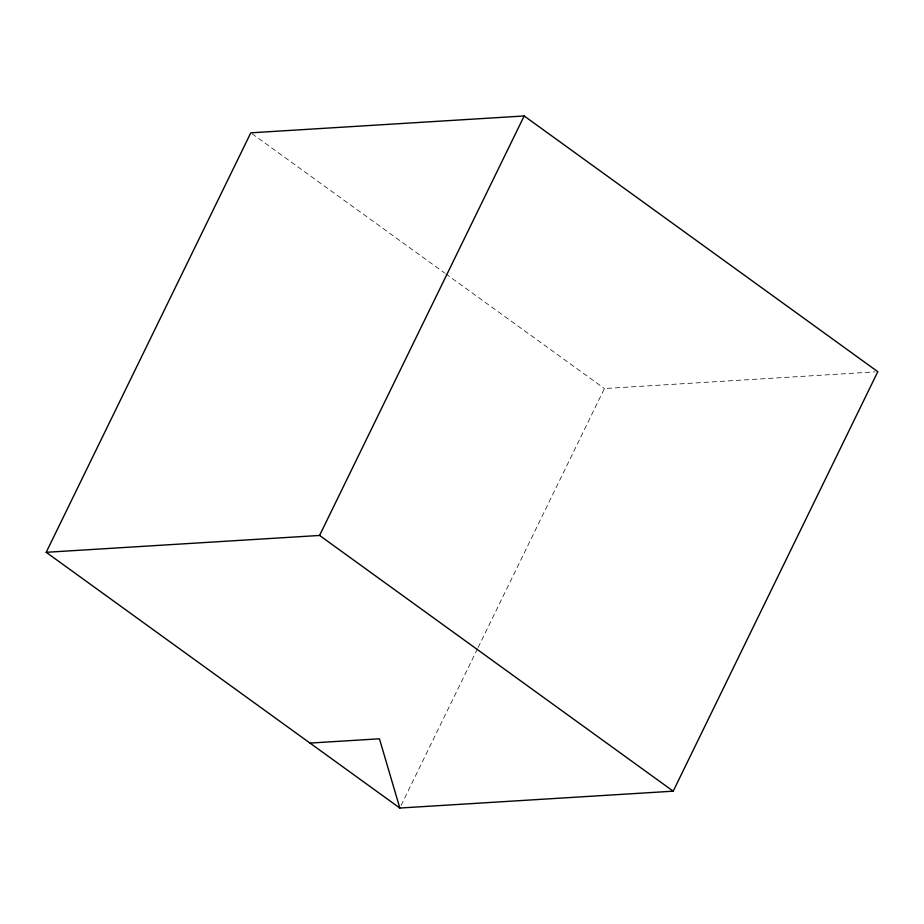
<?xml version="1.0" encoding="UTF-8"?>
<svg xmlns="http://www.w3.org/2000/svg" width="924" height="924" viewBox="0 0 924 924"><rect width="100%" height="100%" fill="white"/><g stroke="black" fill="none" stroke-linecap="round" stroke-linejoin="round"><path stroke-width="0.69" stroke-dasharray="4.62 3.46" d="M401.085 805.451L477.5 648.787M478.124 647.493L604.423 388.554L874.924 371.875M251.963 133.668L444.525 272.927M445.691 273.77L604.423 388.554"/><path stroke-width="1.39" d="M46.2 552.309L250.797 132.825L524.174 115.962L877.8 371.691L673.203 791.175L399.826 808.038L46.2 552.309L319.577 535.446L673.203 791.175M319.577 535.446L524.174 115.962M310.002 743.081L379.441 738.796L399.826 808.038"/></g></svg>
